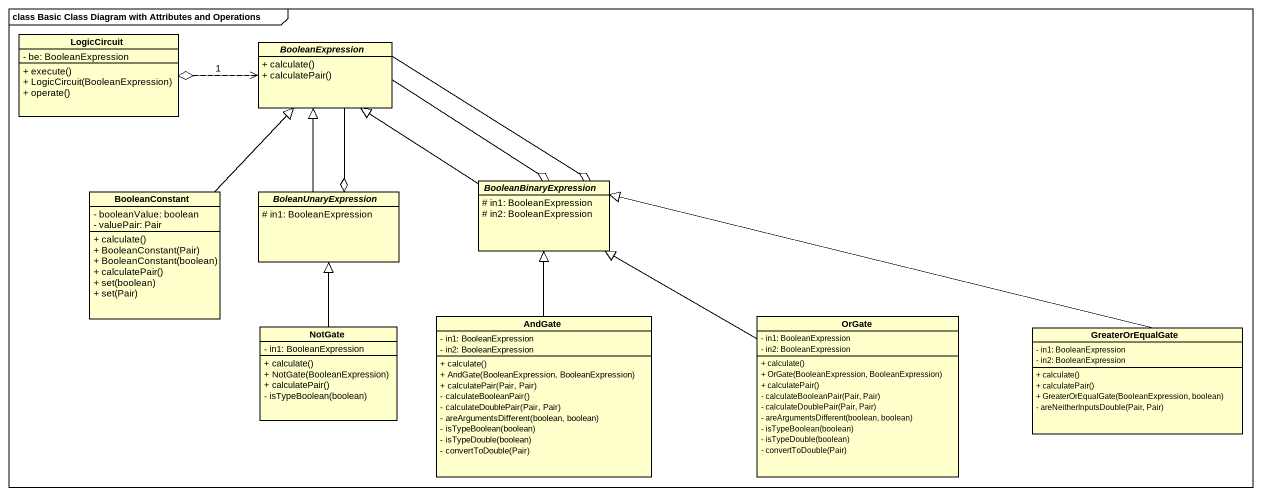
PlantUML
@startuml
mainframe class Basic Class Diagram with Attributes and Operations
hide circle
hide empty members
skinparam classAttributeIconSize 0
class LogicCircuit {
  - be: BooleanExpression
  + execute()
  + LogicCircuit(BooleanExpression)
  + operate()
}
abstract class BooleanExpression {
  + calculate()
  + calculatePair()
}
class BooleanConstant {
  - booleanValue: boolean
  - valuePair: Pair
  + calculate()
  + BooleanConstant(Pair)
  + BooleanConstant(boolean)
  + calculatePair()
  + set(boolean)
  + set(Pair)
}
abstract class BoleanUnaryExpression {
  # in1: BooleanExpression
}
abstract class BooleanBinaryExpression {
  # in1: BooleanExpression
  # in2: BooleanExpression
}
class NotGate {
  - in1: BooleanExpression
  + calculate()
  + NotGate(BooleanExpression)
  + calculatePair()
  - isTypeBoolean(boolean)
}
class AndGate {
  - in1: BooleanExpression
  - in2: BooleanExpression
  + calculate()
  + AndGate(BooleanExpression, BooleanExpression)
  + calculatePair(Pair, Pair)
  - calculateBooleanPair()
  - calculateDoublePair(Pair, Pair)
  - areArgumentsDifferent(boolean, boolean)
  - isTypeBoolean(boolean)
  - isTypeDouble(boolean)
  - convertToDouble(Pair)
}
class OrGate {
  - in1: BooleanExpression
  - in2: BooleanExpression
  + calculate()
  + OrGate(BooleanExpression, BooleanExpression)
  + calculatePair()
  - calculateBooleanPair(Pair, Pair)
  - calculateDoublePair(Pair, Pair)
  - areArgumentsDifferent(boolean, boolean)
  - isTypeBoolean(boolean)
  - isTypeDouble(boolean)
  - convertToDouble(Pair)
}
class GreaterOrEqualGate {
  - in1: BooleanExpression
  - in2: BooleanExpression
  + calculate()
  + calculatePair()
  + GreaterOrEqualGate(BooleanExpression, boolean)
  - areNeitherInputsDouble(Pair, Pair)
}
LogicCircuit .right.> BooleanExpression
BooleanExpression -left-o LogicCircuit : 1
BooleanExpression --o BoleanUnaryExpression
BooleanExpression --o BooleanBinaryExpression
BooleanExpression --o BooleanBinaryExpression
BooleanConstant -up-|> BooleanExpression
BoleanUnaryExpression -up-|> BooleanExpression
BooleanBinaryExpression -up-|> BooleanExpression
NotGate -up-|> BoleanUnaryExpression
AndGate -up-|> BooleanBinaryExpression
OrGate -left-|> BooleanBinaryExpression
GreaterOrEqualGate -left-|> BooleanBinaryExpression
@enduml
